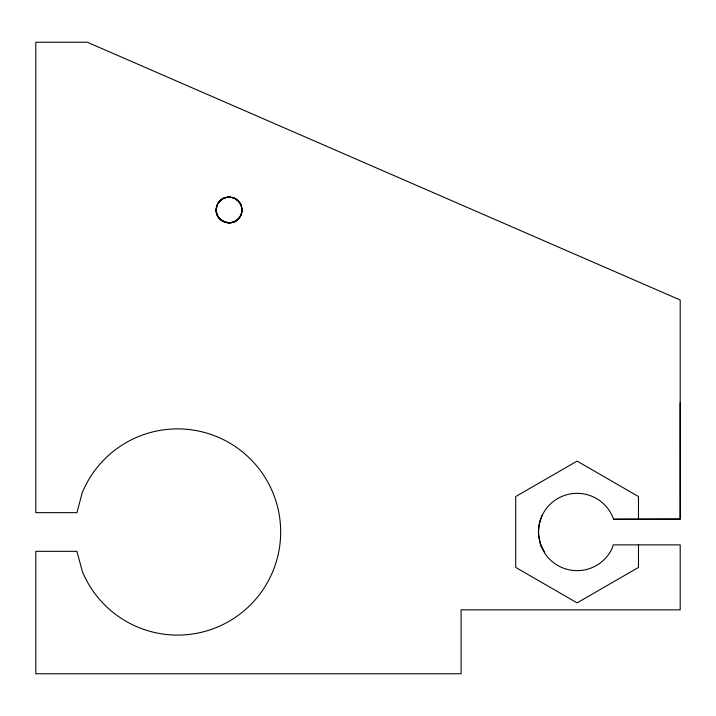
<?xml version="1.0" encoding="UTF-8"?>
<svg xmlns="http://www.w3.org/2000/svg" width="716" height="716" viewBox="0 0 716 716"><rect width="100%" height="100%" fill="white"/><g stroke="black" fill="none" stroke-linecap="round" stroke-linejoin="round"><path stroke-width="1.07" d="M216.169 210.039L217.208 204.865M216.339 208.114C213.458 221.683 234.338 228.807 240.281 216.241M241.838 211.721L241.892 208.114A12.888 12.888 0 0 1 231.358 222.479A12.888 12.888 0 0 1 216.536 212.58A12.888 12.888 0 0 1 225.782 197.339L221.271 199.576L217.897 203.595M241.507 213.368L241.892 211.48M542.218 515.243C537.188 526.582 537.152 540.338 543.766 551.034M216.608 206.7L217.959 203.353M240.97 214.97L241.569 213.135M241.024 214.728L239.287 217.879M218.836 202.189C224.699 193.759 239.314 196.667 241.507 206.7M238.231 218.908C231.313 226.507 217.208 221.718 216.339 211.48M613.594 519.234L680.2 519.1L680.2 300.004L87.352 42.244L35.8 42.244L35.8 512.656L76.952 512.656L82.143 492.939A103.104 103.104 0 0 1 239.985 449.925A103.104 103.104 0 0 1 240.683 613.514A103.104 103.104 0 0 1 82.483 571.851L76.889 551.32L35.8 551.32L35.8 673.756L461.104 673.756L461.104 609.853L680.2 609.853L680.2 544.876L613.209 544.876L611.929 548.778A38.664 38.664 0 0 1 545.144 553.754L540.598 544.742L538.539 534.861A38.664 38.664 0 0 1 613.594 519.234L680.2 519.136L680.146 403.01M540.598 544.813L541.967 547.472M544.67 552.815L540.598 544.742M241.569 206.459L238.231 200.686L232.449 197.347A12.888 12.888 0 0 1 241.569 206.45L241.945 210.039M638.484 519.181L638.484 496.546L577.096 461.104L515.708 496.546L515.708 567.43L577.096 602.872L638.484 567.43L638.484 544.876M229.12 196.909L227.437 197.025A12.888 12.888 0 0 1 230.803 197.007L229.12 196.909M222.613 221.208A12.888 12.888 0 0 0 241.945 210.048A12.888 12.888 0 0 0 222.613 198.887A12.888 12.888 0 0 0 222.613 221.208"/></g></svg>
